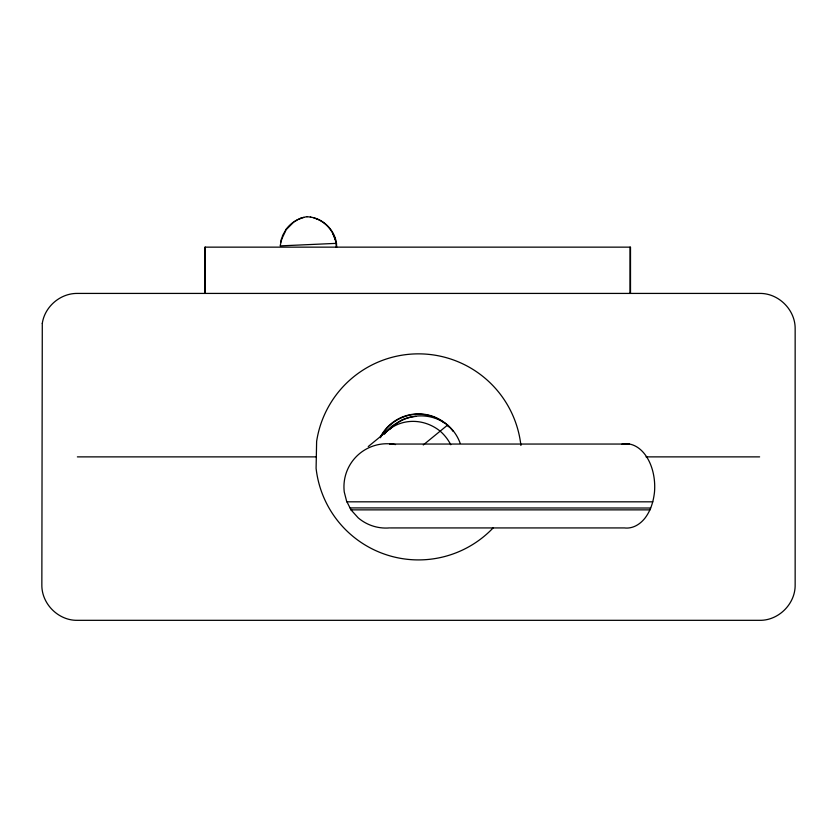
<?xml version="1.0" encoding="UTF-8"?>
<svg xmlns="http://www.w3.org/2000/svg" width="837" height="837" viewBox="0 0 837 837"><rect width="100%" height="100%" fill="white"/><g stroke="black" fill="none" stroke-linecap="round" stroke-linejoin="round"><path stroke-width="1.26" d="M286.097 229.328L282.582 235.532L280.154 245.89L336.495 243.358L336.673 247.25M390.209 527.927L624.444 527.927A42.677 28.458 -90 0 0 645.17 517.894C650.82 510.371 653.498 501.237 654.503 491.989A43.064 28.72 -90 0 0 621.954 444.154M280.594 242.353L281.399 238.88M281.828 238.88L285.888 230.332M286.076 229.328C291.098 222.516 298.851 217.714 307.284 216.678M286.526 229.328L293.201 222.621M368.249 446.55L389.728 428.973M346.916 501.719L350.996 509.869L358.246 517.894A42.677 42.677 0 0 0 389.331 527.927M423.281 444.96L447.607 425.05A42.677 42.677 0 0 1 460.151 443.244M350.075 507.913L650.694 508.017M351.624 509.367L350.996 509.869L650.004 509.869M294.143 221.889L297.177 220.037M298.254 219.535L300.41 218.53M299.981 218.53L303.789 217.411M389.644 444.049L629.455 444.049M77.381 456.876L316.313 456.876M646.028 456.876L759.619 456.876M652.808 501.823L346.78 501.823L344.258 491.989A43.074 43.074 0 0 1 395.524 444.583M306.834 216.678L310.82 217.086M310.37 217.086C323.605 218.907 334.622 230.185 336.495 243.358M313.844 217.902L317.213 219.106M317.192 219.106C328.271 223.72 336.38 235.145 336.244 247.25M332.687 233.251L335.313 239.863M630.502 293.421L630.502 247.145L204.866 247.145L204.887 293.421M630.073 247.145L630.052 293.421M205.316 247.145L205.316 293.421M493.087 527.969A103.045 103.045 0 0 1 316.093 468.291L316.627 441.392A103.045 103.045 0 0 1 520.907 445.462M380.176 437.385A43.001 43.001 0 0 1 453.131 431.379M384.518 433.702A43.116 40.312 50.7 0 1 440.157 431.139A42.708 39.925 50.7 0 1 450.777 444.75M389.582 429.538A43.064 43.064 0 0 1 447.607 425.05M384.57 434.016A42.635 42.635 0 0 1 392.187 425.907L401.645 420.038A42.635 42.635 0 0 1 415.989 416.387M380.406 437.73A42.635 42.635 0 0 1 444.949 423.428M446.853 425.029A42.635 42.635 0 0 1 448.653 426.724M42.289 323.396L41.85 584.791C41.494 603.791 58.391 620.688 77.381 620.322L759.619 620.322C778.609 620.688 795.506 603.791 795.15 584.791L795.15 328.951C795.506 309.962 778.609 293.065 759.619 293.421L77.381 293.421C60.4 293.201 44.738 306.583 42.289 323.396"/></g></svg>
